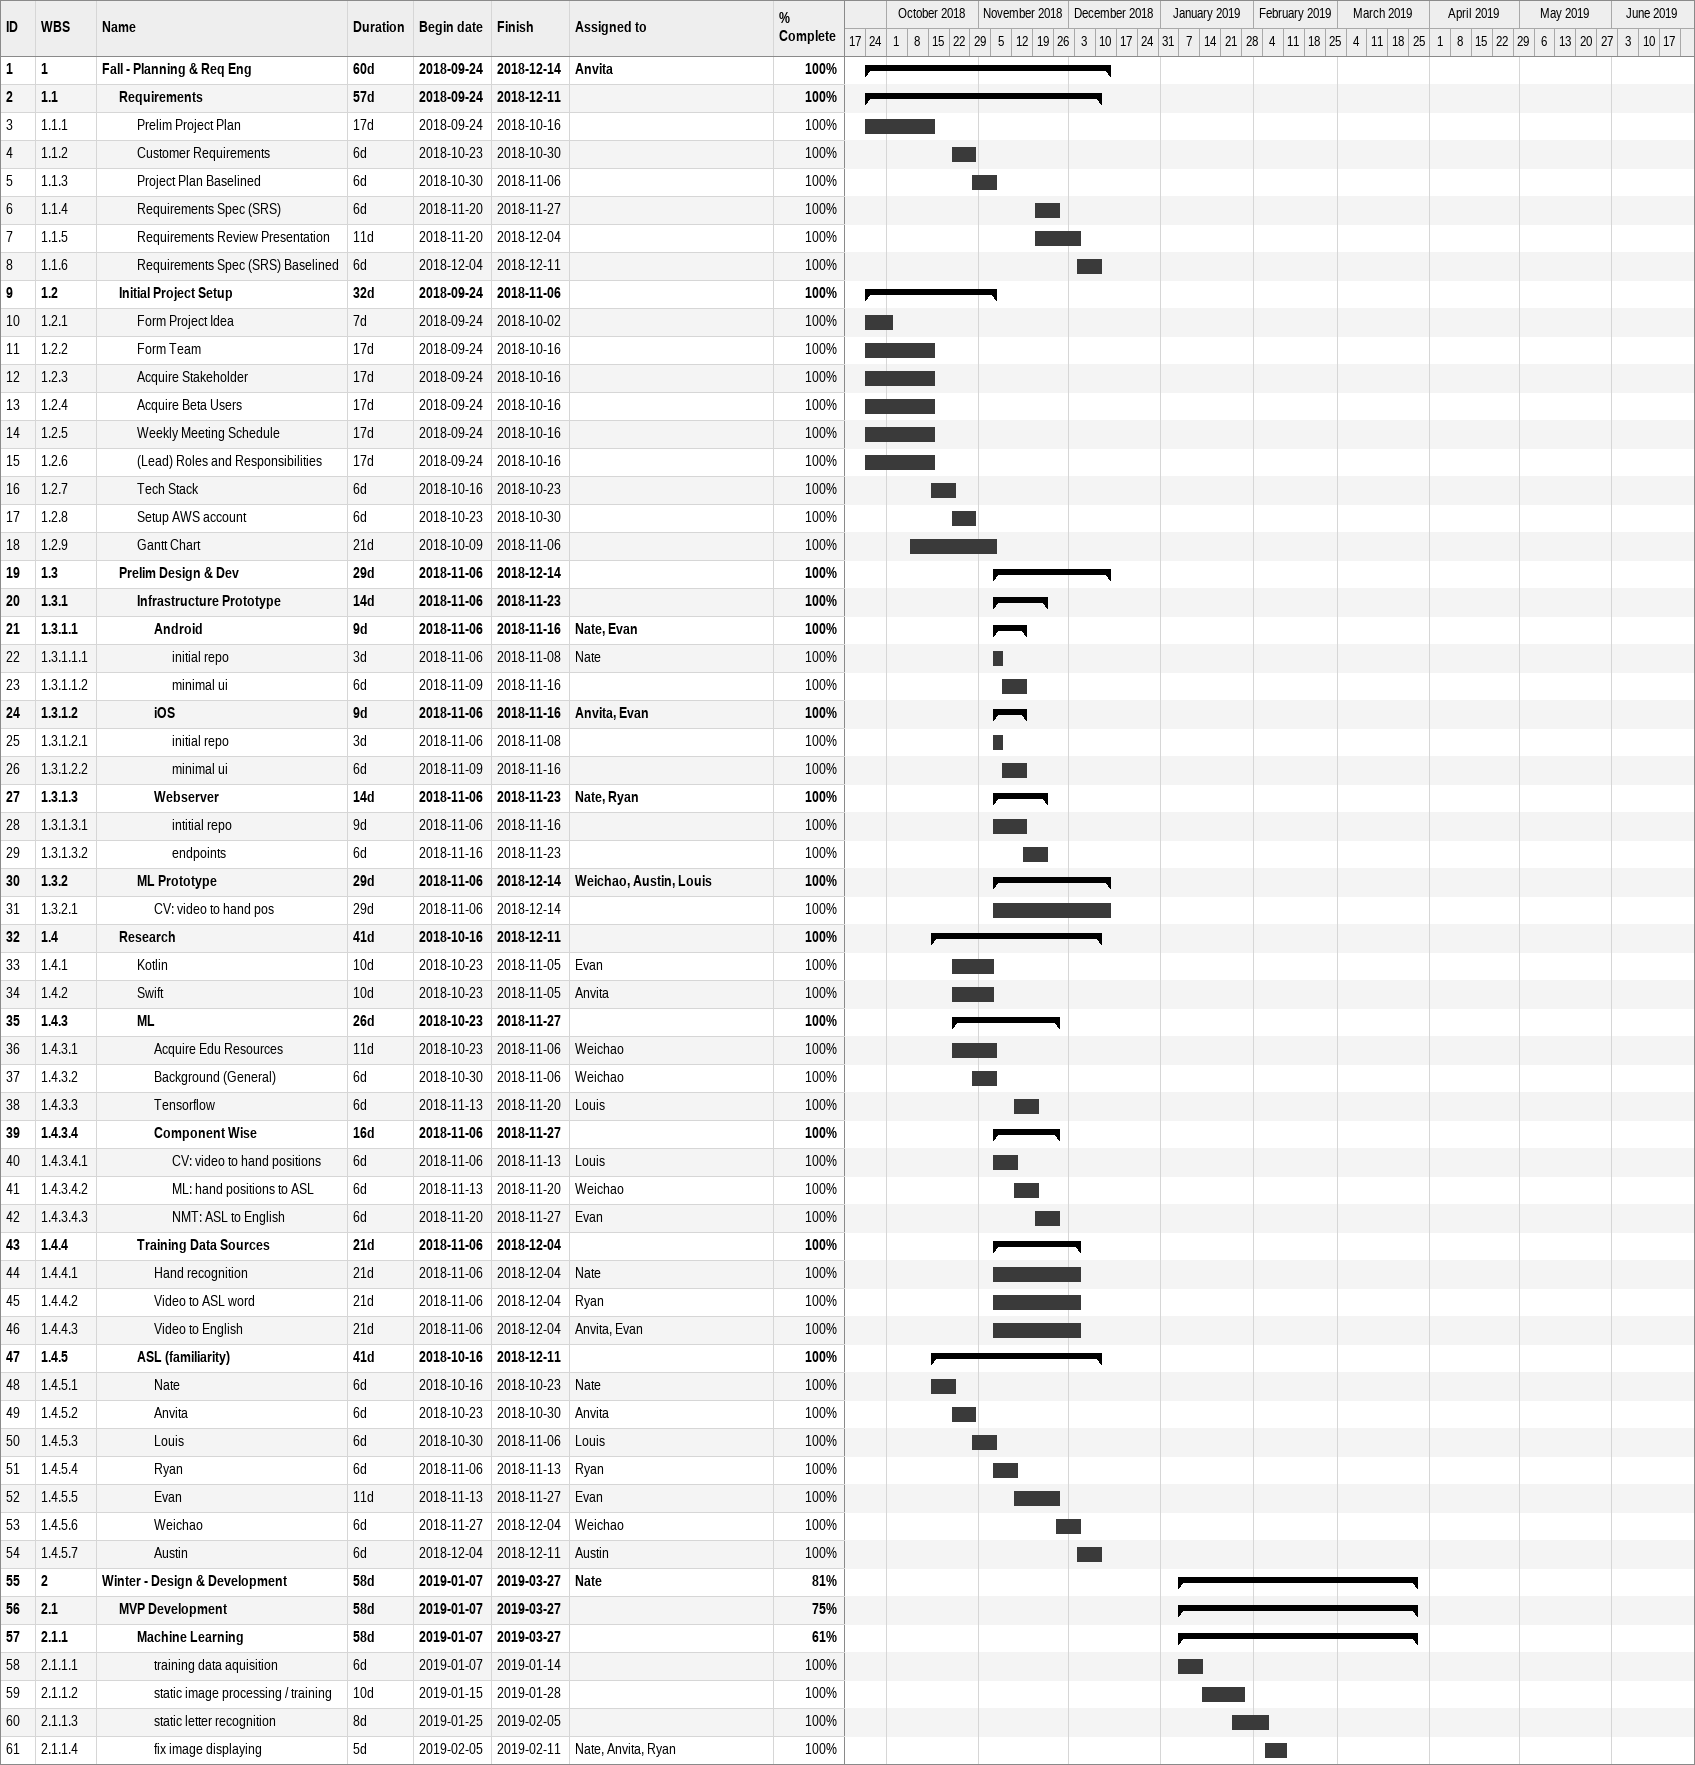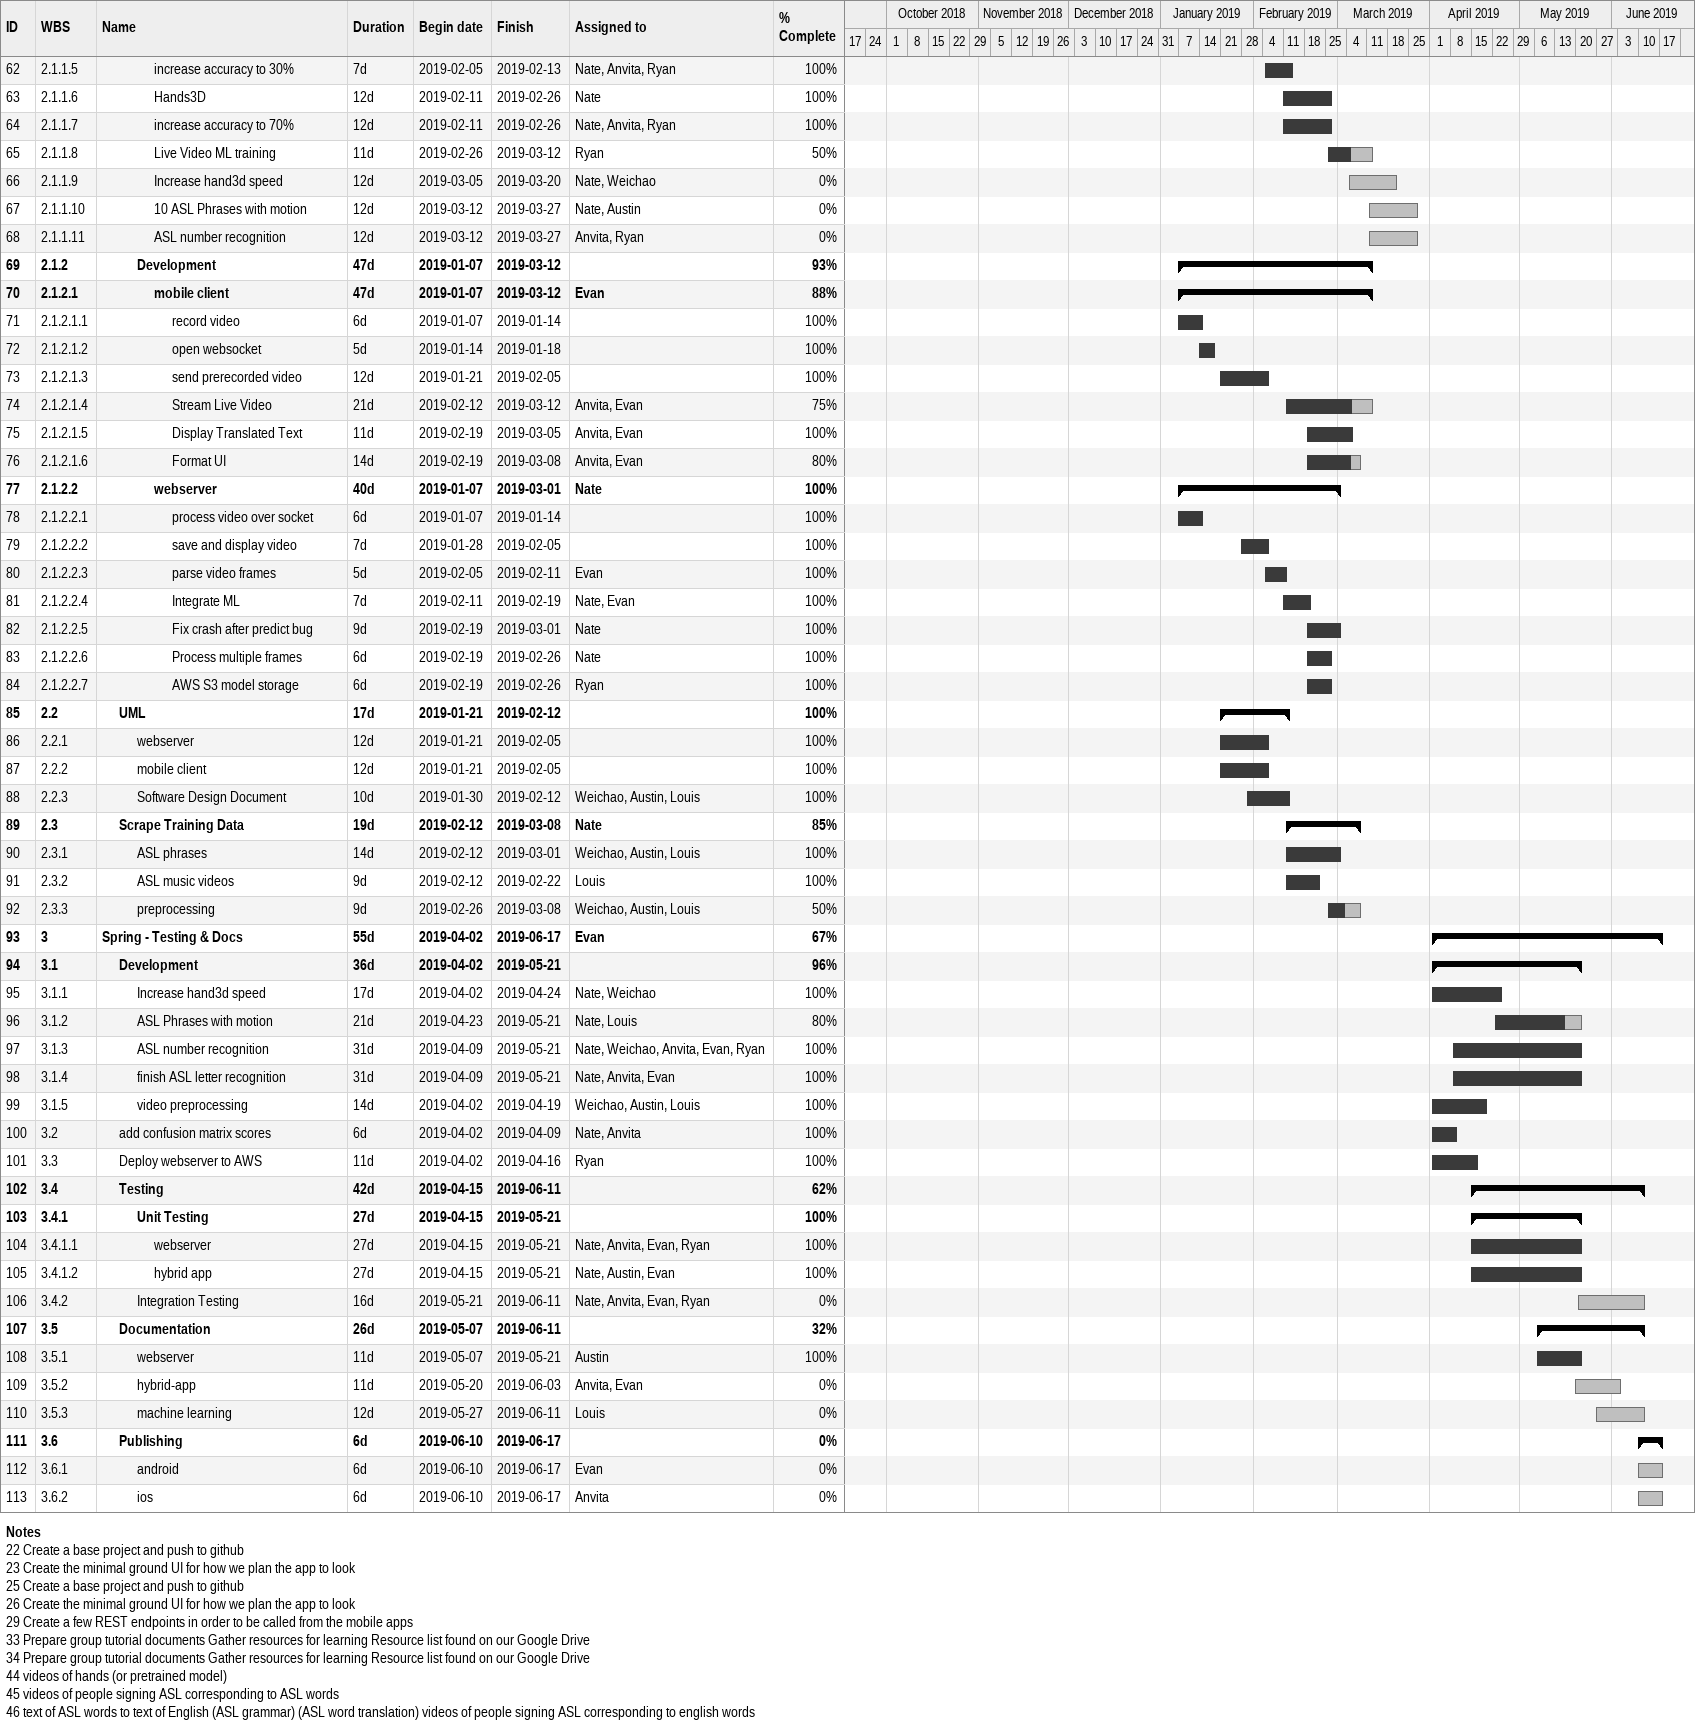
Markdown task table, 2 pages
| ID | WBS | Task | Duration | Start | Finish | Resources | % complete |
|---|---|---|---|---|---|---|---|
| 1 | 1 | **Fall - Planning & Req Eng** | 60d | 2018-09-24 | 2018-12-14 | Anvita | 100 |
| 2 | 1.1 | **Requirements** | 57d | 2018-09-24 | 2018-12-11 |  | 100 |
| 3 | 1.1.1 | Prelim Project Plan | 17d | 2018-09-24 | 2018-10-16 |  | 100 |
| 4 | 1.1.2 | Customer Requirements | 6d | 2018-10-23 | 2018-10-30 |  | 100 |
| 5 | 1.1.3 | Project Plan Baselined | 6d | 2018-10-30 | 2018-11-06 |  | 100 |
| 6 | 1.1.4 | Requirements Spec (SRS) | 6d | 2018-11-20 | 2018-11-27 |  | 100 |
| 7 | 1.1.5 | Requirements Review Presentation | 11d | 2018-11-20 | 2018-12-04 |  | 100 |
| 8 | 1.1.6 | Requirements Spec (SRS) Baselined | 6d | 2018-12-04 | 2018-12-11 |  | 100 |
| 9 | 1.2 | **Initial Project Setup** | 32d | 2018-09-24 | 2018-11-06 |  | 100 |
| 10 | 1.2.1 | Form Project Idea | 7d | 2018-09-24 | 2018-10-02 |  | 100 |
| 11 | 1.2.2 | Form Team | 17d | 2018-09-24 | 2018-10-16 |  | 100 |
| 12 | 1.2.3 | Acquire Stakeholder | 17d | 2018-09-24 | 2018-10-16 |  | 100 |
| 13 | 1.2.4 | Acquire Beta Users | 17d | 2018-09-24 | 2018-10-16 |  | 100 |
| 14 | 1.2.5 | Weekly Meeting Schedule | 17d | 2018-09-24 | 2018-10-16 |  | 100 |
| 15 | 1.2.6 | (Lead) Roles and Responsibilities | 17d | 2018-09-24 | 2018-10-16 |  | 100 |
| 16 | 1.2.7 | Tech Stack | 6d | 2018-10-16 | 2018-10-23 |  | 100 |
| 17 | 1.2.8 | Setup AWS account | 6d | 2018-10-23 | 2018-10-30 |  | 100 |
| 18 | 1.2.9 | Gantt Chart | 21d | 2018-10-09 | 2018-11-06 |  | 100 |
| 19 | 1.3 | **Prelim Design & Dev** | 29d | 2018-11-06 | 2018-12-14 |  | 100 |
| 20 | 1.3.1 | **Infrastructure Prototype** | 14d | 2018-11-06 | 2018-11-23 |  | 100 |
| 21 | 1.3.1.1 | **Android** | 9d | 2018-11-06 | 2018-11-16 | Nate, Evan | 100 |
| 22 | 1.3.1.1.1 | initial repo | 3d | 2018-11-06 | 2018-11-08 | Nate | 100 |
| 23 | 1.3.1.1.2 | minimal ui | 6d | 2018-11-09 | 2018-11-16 |  | 100 |
| 24 | 1.3.1.2 | **iOS** | 9d | 2018-11-06 | 2018-11-16 | Anvita, Evan | 100 |
| 25 | 1.3.1.2.1 | initial repo | 3d | 2018-11-06 | 2018-11-08 |  | 100 |
| 26 | 1.3.1.2.2 | minimal ui | 6d | 2018-11-09 | 2018-11-16 |  | 100 |
| 27 | 1.3.1.3 | **Webserver** | 14d | 2018-11-06 | 2018-11-23 | Nate, Ryan | 100 |
| 28 | 1.3.1.3.1 | intitial repo | 9d | 2018-11-06 | 2018-11-16 |  | 100 |
| 29 | 1.3.1.3.2 | endpoints | 6d | 2018-11-16 | 2018-11-23 |  | 100 |
| 30 | 1.3.2 | **ML Prototype** | 29d | 2018-11-06 | 2018-12-14 | Weichao, Austin, Louis | 100 |
| 31 | 1.3.2.1 | CV: video to hand pos | 29d | 2018-11-06 | 2018-12-14 |  | 100 |
| 32 | 1.4 | **Research** | 41d | 2018-10-16 | 2018-12-11 |  | 100 |
| 33 | 1.4.1 | Kotlin | 10d | 2018-10-23 | 2018-11-05 | Evan | 100 |
| 34 | 1.4.2 | Swift | 10d | 2018-10-23 | 2018-11-05 | Anvita | 100 |
| 35 | 1.4.3 | **ML** | 26d | 2018-10-23 | 2018-11-27 |  | 100 |
| 36 | 1.4.3.1 | Acquire Edu Resources | 11d | 2018-10-23 | 2018-11-06 | Weichao | 100 |
| 37 | 1.4.3.2 | Background (General) | 6d | 2018-10-30 | 2018-11-06 | Weichao | 100 |
| 38 | 1.4.3.3 | Tensorflow | 6d | 2018-11-13 | 2018-11-20 | Louis | 100 |
| 39 | 1.4.3.4 | **Component Wise** | 16d | 2018-11-06 | 2018-11-27 |  | 100 |
| 40 | 1.4.3.4.1 | CV: video to hand positions | 6d | 2018-11-06 | 2018-11-13 | Louis | 100 |
| 41 | 1.4.3.4.2 | ML: hand positions to ASL | 6d | 2018-11-13 | 2018-11-20 | Weichao | 100 |
| 42 | 1.4.3.4.3 | NMT: ASL to English | 6d | 2018-11-20 | 2018-11-27 | Evan | 100 |
| 43 | 1.4.4 | **Training Data Sources** | 21d | 2018-11-06 | 2018-12-04 |  | 100 |
| 44 | 1.4.4.1 | Hand recognition | 21d | 2018-11-06 | 2018-12-04 | Nate | 100 |
| 45 | 1.4.4.2 | Video to ASL word | 21d | 2018-11-06 | 2018-12-04 | Ryan | 100 |
| 46 | 1.4.4.3 | Video to English | 21d | 2018-11-06 | 2018-12-04 | Anvita, Evan | 100 |
| 47 | 1.4.5 | **ASL (familiarity)** | 41d | 2018-10-16 | 2018-12-11 |  | 100 |
| 48 | 1.4.5.1 | Nate | 6d | 2018-10-16 | 2018-10-23 | Nate | 100 |
| 49 | 1.4.5.2 | Anvita | 6d | 2018-10-23 | 2018-10-30 | Anvita | 100 |
| 50 | 1.4.5.3 | Louis | 6d | 2018-10-30 | 2018-11-06 | Louis | 100 |
| 51 | 1.4.5.4 | Ryan | 6d | 2018-11-06 | 2018-11-13 | Ryan | 100 |
| 52 | 1.4.5.5 | Evan | 11d | 2018-11-13 | 2018-11-27 | Evan | 100 |
| 53 | 1.4.5.6 | Weichao | 6d | 2018-11-27 | 2018-12-04 | Weichao | 100 |
| 54 | 1.4.5.7 | Austin | 6d | 2018-12-04 | 2018-12-11 | Austin | 100 |
| 55 | 2 | **Winter - Design & Development** | 58d | 2019-01-07 | 2019-03-27 | Nate | 81 |
| 56 | 2.1 | **MVP Development** | 58d | 2019-01-07 | 2019-03-27 |  | 75 |
| 57 | 2.1.1 | **Machine Learning** | 58d | 2019-01-07 | 2019-03-27 |  | 61 |
| 58 | 2.1.1.1 | training data aquisition | 6d | 2019-01-07 | 2019-01-14 |  | 100 |
| 59 | 2.1.1.2 | static image processing / training | 10d | 2019-01-15 | 2019-01-28 |  | 100 |
| 60 | 2.1.1.3 | static letter recognition | 8d | 2019-01-25 | 2019-02-05 |  | 100 |
| 61 | 2.1.1.4 | fix image displaying | 5d | 2019-02-05 | 2019-02-11 | Nate, Anvita, Ryan | 100 |
| 62 | 2.1.1.5 | increase accuracy to 30% | 7d | 2019-02-05 | 2019-02-13 | Nate, Anvita, Ryan | 100 |
| 63 | 2.1.1.6 | Hands3D | 12d | 2019-02-11 | 2019-02-26 | Nate | 100 |
| 64 | 2.1.1.7 | increase accuracy to 70% | 12d | 2019-02-11 | 2019-02-26 | Nate, Anvita, Ryan | 100 |
| 65 | 2.1.1.8 | Live Video ML training | 11d | 2019-02-26 | 2019-03-12 | Ryan | 50 |
| 66 | 2.1.1.9 | Increase hand3d speed | 12d | 2019-03-05 | 2019-03-20 | Nate, Weichao | 0 |
| 67 | 2.1.1.10 | 10 ASL Phrases with motion | 12d | 2019-03-12 | 2019-03-27 | Nate, Austin | 0 |
| 68 | 2.1.1.11 | ASL number recognition | 12d | 2019-03-12 | 2019-03-27 | Anvita, Ryan | 0 |
| 69 | 2.1.2 | **Development** | 47d | 2019-01-07 | 2019-03-12 |  | 93 |
| 70 | 2.1.2.1 | **mobile client** | 47d | 2019-01-07 | 2019-03-12 | Evan | 88 |
| 71 | 2.1.2.1.1 | record video | 6d | 2019-01-07 | 2019-01-14 |  | 100 |
| 72 | 2.1.2.1.2 | open websocket | 5d | 2019-01-14 | 2019-01-18 |  | 100 |
| 73 | 2.1.2.1.3 | send prerecorded video | 12d | 2019-01-21 | 2019-02-05 |  | 100 |
| 74 | 2.1.2.1.4 | Stream Live Video | 21d | 2019-02-12 | 2019-03-12 | Anvita, Evan | 75 |
| 75 | 2.1.2.1.5 | Display Translated Text | 11d | 2019-02-19 | 2019-03-05 | Anvita, Evan | 100 |
| 76 | 2.1.2.1.6 | Format UI | 14d | 2019-02-19 | 2019-03-08 | Anvita, Evan | 80 |
| 77 | 2.1.2.2 | **webserver** | 40d | 2019-01-07 | 2019-03-01 | Nate | 100 |
| 78 | 2.1.2.2.1 | process video over socket | 6d | 2019-01-07 | 2019-01-14 |  | 100 |
| 79 | 2.1.2.2.2 | save and display video | 7d | 2019-01-28 | 2019-02-05 |  | 100 |
| 80 | 2.1.2.2.3 | parse video frames | 5d | 2019-02-05 | 2019-02-11 | Evan | 100 |
| 81 | 2.1.2.2.4 | Integrate ML | 7d | 2019-02-11 | 2019-02-19 | Nate, Evan | 100 |
| 82 | 2.1.2.2.5 | Fix crash after predict bug | 9d | 2019-02-19 | 2019-03-01 | Nate | 100 |
| 83 | 2.1.2.2.6 | Process multiple frames | 6d | 2019-02-19 | 2019-02-26 | Nate | 100 |
| 84 | 2.1.2.2.7 | AWS S3 model storage | 6d | 2019-02-19 | 2019-02-26 | Ryan | 100 |
| 85 | 2.2 | **UML** | 17d | 2019-01-21 | 2019-02-12 |  | 100 |
| 86 | 2.2.1 | webserver | 12d | 2019-01-21 | 2019-02-05 |  | 100 |
| 87 | 2.2.2 | mobile client | 12d | 2019-01-21 | 2019-02-05 |  | 100 |
| 88 | 2.2.3 | Software Design Document | 10d | 2019-01-30 | 2019-02-12 | Weichao, Austin, Louis | 100 |
| 89 | 2.3 | **Scrape Training Data** | 19d | 2019-02-12 | 2019-03-08 | Nate | 85 |
| 90 | 2.3.1 | ASL phrases | 14d | 2019-02-12 | 2019-03-01 | Weichao, Austin, Louis | 100 |
| 91 | 2.3.2 | ASL music videos | 9d | 2019-02-12 | 2019-02-22 | Louis | 100 |
| 92 | 2.3.3 | preprocessing | 9d | 2019-02-26 | 2019-03-08 | Weichao, Austin, Louis | 50 |
| 93 | 3 | **Spring - Testing & Docs** | 55d | 2019-04-02 | 2019-06-17 | Evan | 67 |
| 94 | 3.1 | **Development** | 36d | 2019-04-02 | 2019-05-21 |  | 96 |
| 95 | 3.1.1 | Increase hand3d speed | 17d | 2019-04-02 | 2019-04-24 | Nate, Weichao | 100 |
| 96 | 3.1.2 | ASL Phrases with motion | 21d | 2019-04-23 | 2019-05-21 | Nate, Louis | 80 |
| 97 | 3.1.3 | ASL number recognition | 31d | 2019-04-09 | 2019-05-21 | Nate, Weichao, Anvita, Evan, Ryan | 100 |
| 98 | 3.1.4 | finish ASL letter recognition | 31d | 2019-04-09 | 2019-05-21 | Nate, Anvita, Evan | 100 |
| 99 | 3.1.5 | video preprocessing | 14d | 2019-04-02 | 2019-04-19 | Weichao, Austin, Louis | 100 |
| 100 | 3.2 | add confusion matrix scores | 6d | 2019-04-02 | 2019-04-09 | Nate, Anvita | 100 |
| 101 | 3.3 | Deploy webserver to AWS | 11d | 2019-04-02 | 2019-04-16 | Ryan | 100 |
| 102 | 3.4 | **Testing** | 42d | 2019-04-15 | 2019-06-11 |  | 62 |
| 103 | 3.4.1 | **Unit Testing** | 27d | 2019-04-15 | 2019-05-21 |  | 100 |
| 104 | 3.4.1.1 | webserver | 27d | 2019-04-15 | 2019-05-21 | Nate, Anvita, Evan, Ryan | 100 |
| 105 | 3.4.1.2 | hybrid app | 27d | 2019-04-15 | 2019-05-21 | Nate, Austin, Evan | 100 |
| 106 | 3.4.2 | Integration Testing | 16d | 2019-05-21 | 2019-06-11 | Nate, Anvita, Evan, Ryan | 0 |
| 107 | 3.5 | **Documentation** | 26d | 2019-05-07 | 2019-06-11 |  | 32 |
| 108 | 3.5.1 | webserver | 11d | 2019-05-07 | 2019-05-21 | Austin | 100 |
| 109 | 3.5.2 | hybrid-app | 11d | 2019-05-20 | 2019-06-03 | Anvita, Evan | 0 |
| 110 | 3.5.3 | machine learning | 12d | 2019-05-27 | 2019-06-11 | Louis | 0 |
| 111 | 3.6 | **Publishing** | 6d | 2019-06-10 | 2019-06-17 |  | 0 |
| 112 | 3.6.1 | android | 6d | 2019-06-10 | 2019-06-17 | Evan | 0 |
| 113 | 3.6.2 | ios | 6d | 2019-06-10 | 2019-06-17 | Anvita | 0 |

Notes
- 22: Create a base project and push to github
- 23: Create the minimal ground UI for how we plan the app to look
- 25: Create a base project and push to github
- 26: Create the minimal ground UI for how we plan the app to look
- 29: Create a few REST endpoints in order to be called from the mobile apps
- 33: Prepare group tutorial documents Gather resources for learning Resource list found on our Google Drive
- 34: Prepare group tutorial documents Gather resources for learning Resource list found on our Google Drive
- 44: videos of hands (or pretrained model)
- 45: videos of people signing ASL corresponding to ASL words
- 46: text of ASL words to text of English (ASL grammar) (ASL word translation) videos of people signing ASL corresponding to english words
